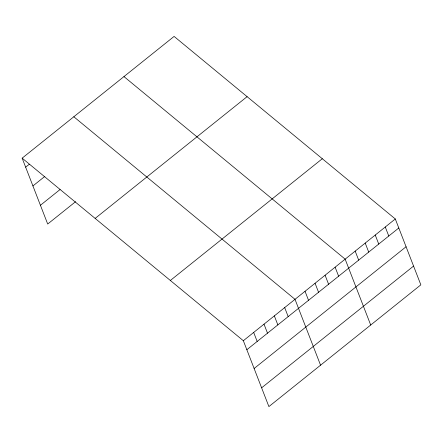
<?xml version="1.0" encoding="UTF-8"?>
<svg xmlns="http://www.w3.org/2000/svg" width="443" height="443" viewBox="0 0 443 443"><rect width="100%" height="100%" fill="white"/><g stroke="black" fill="none" stroke-linecap="round" stroke-linejoin="round"><path stroke-width="0.66" d="M22.15 158.157L174.105 36.415L395.3 218.969L420.85 284.843L268.895 406.585L243.345 340.717L22.15 158.157L47.7 224.031L75.598 201.676M25.65 167.177L29.266 164.281M32.926 185.938L44.809 176.419M40.424 205.27L60.054 189.538M95.145 218.405L247.1 96.657M170.35 280.474L322.305 158.727M243.345 340.717L395.3 218.969M246.845 349.737L398.8 227.99M254.121 368.498L406.076 246.751M261.619 387.824L413.574 266.082M123.962 76.589L345.152 259.144L370.702 325.018M73.815 116.764L295.01 299.324L320.56 365.193M385.272 227.004L388.771 236.025M375.243 235.039L378.743 244.06M365.215 243.074L368.714 252.095M355.186 251.109L358.68 260.13M335.124 267.184L338.624 276.199M325.096 275.219L328.595 284.24M315.067 283.254L318.567 292.275M305.039 291.289L308.538 300.31M284.677 307.603L288.177 316.623M274.344 315.881L277.844 324.902M264.011 324.16L267.511 333.18M253.678 332.438L257.178 341.459"/></g></svg>
